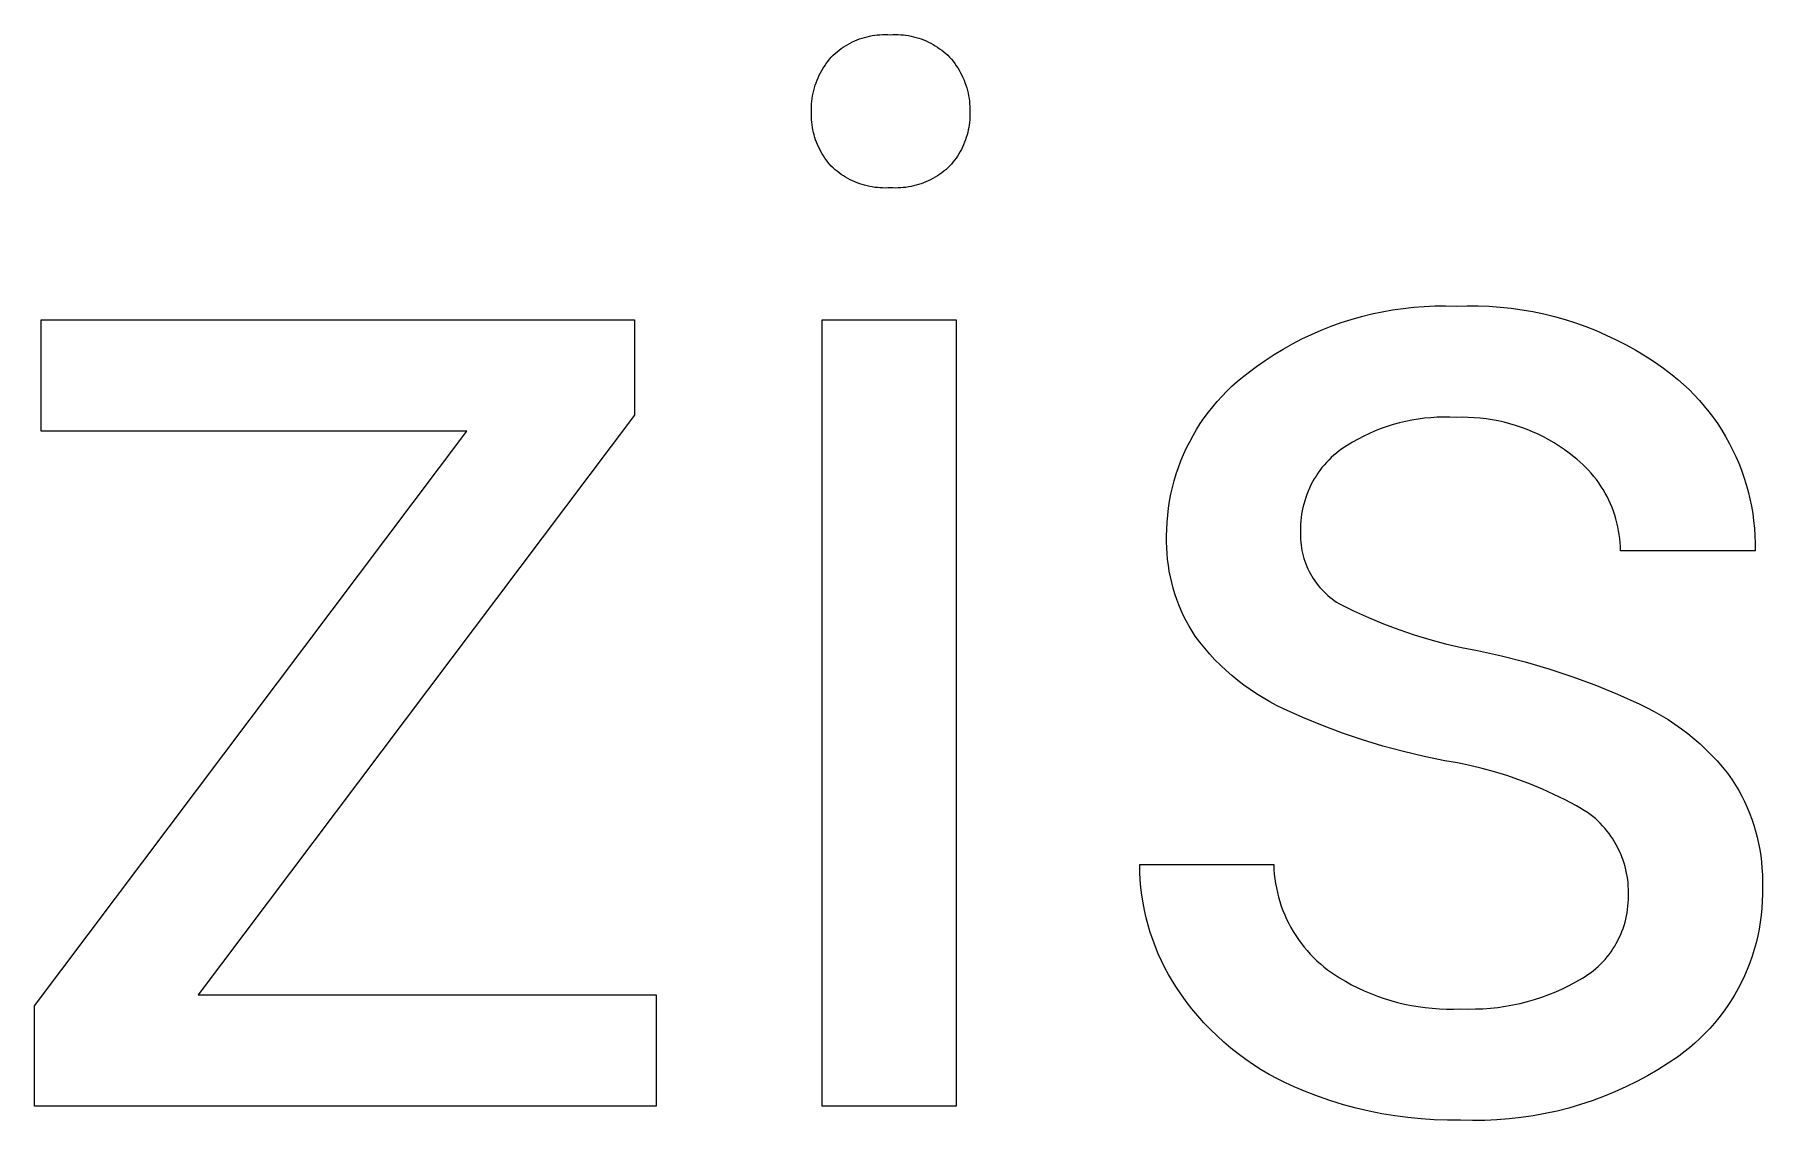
# Model space of a CAD drawing. Header units: millimetres. Extents: x 1434 to 4837, y 1889 to 4267.
# Drawn here: x 3817.35 to 3866.73, y 2036 to 2067.04 of the extents above; entities that cross this region are included whole.
import ezdxf

# ---------------------------------------------------------------- set-up
doc = ezdxf.new("R2010")
doc.units = ezdxf.units.MM
doc.header["$MEASUREMENT"] = 0
doc.layers.add('Domyślny', color=7, linetype='Continuous', true_color=0x000000)

msp = doc.modelspace()

# ---------------------------------------------------------------- linework, layer by layer
at = {"layer": 'Domyślny'}
for p, q in [((3841.143, 2066.978), (3841.216, 2066.995)), ((3841.216, 2066.995), (3841.289, 2067.008)), ((3841.289, 2067.008), (3841.363, 2067.02)), ((3841.363, 2067.02), (3841.436, 2067.029)), ((3841.436, 2067.029), (3841.511, 2067.035)), ((3841.511, 2067.035), (3841.585, 2067.039)), ((3841.585, 2067.039), (3841.659, 2067.04)), ((3841.659, 2067.04), (3841.734, 2067.038)), ((3841.734, 2067.038), (3841.808, 2067.034)), ((3841.808, 2067.034), (3841.883, 2067.038)), ((3841.883, 2067.038), (3841.958, 2067.039)), ((3841.958, 2067.039), (3842.032, 2067.038)), ((3842.032, 2067.038), (3842.107, 2067.034)), ((3842.107, 2067.034), (3842.182, 2067.028)), ((3842.182, 2067.028), (3842.256, 2067.019)), ((3842.256, 2067.019), (3842.33, 2067.008)), ((3842.33, 2067.008), (3842.403, 2066.994)), ((3842.403, 2066.994), (3842.476, 2066.977)), ((3840.175, 2066.446), (3840.23, 2066.497)), ((3840.23, 2066.497), (3840.286, 2066.546)), ((3840.286, 2066.546), (3840.344, 2066.592)), ((3840.344, 2066.592), (3840.404, 2066.637)), ((3840.404, 2066.637), (3840.465, 2066.679)), ((3840.465, 2066.679), (3840.528, 2066.719)), ((3840.528, 2066.719), (3840.592, 2066.758)), ((3840.592, 2066.758), (3840.657, 2066.793)), ((3840.657, 2066.793), (3840.724, 2066.827)), ((3840.724, 2066.827), (3840.791, 2066.858)), ((3840.791, 2066.858), (3840.86, 2066.887)), ((3840.86, 2066.887), (3840.929, 2066.913)), ((3840.929, 2066.913), (3841, 2066.937)), ((3841, 2066.937), (3841.071, 2066.959)), ((3841.071, 2066.959), (3841.143, 2066.978)), ((3842.476, 2066.977), (3842.548, 2066.958)), ((3842.548, 2066.958), (3842.62, 2066.937)), ((3842.62, 2066.937), (3842.691, 2066.913)), ((3842.691, 2066.913), (3842.761, 2066.886)), ((3842.761, 2066.886), (3842.83, 2066.857)), ((3842.83, 2066.857), (3842.898, 2066.826)), ((3842.898, 2066.826), (3842.965, 2066.793)), ((3842.965, 2066.793), (3843.03, 2066.757)), ((3843.03, 2066.757), (3843.095, 2066.719)), ((3843.095, 2066.719), (3843.158, 2066.679)), ((3843.158, 2066.679), (3843.219, 2066.636)), ((3843.219, 2066.636), (3843.279, 2066.592)), ((3843.279, 2066.592), (3843.338, 2066.545)), ((3843.338, 2066.545), (3843.395, 2066.497)), ((3843.395, 2066.497), (3843.45, 2066.446)), ((3839.815, 2065.947), (3839.852, 2066.015)), ((3839.852, 2066.015), (3839.892, 2066.082)), ((3839.892, 2066.082), (3839.933, 2066.148)), ((3839.933, 2066.148), (3839.977, 2066.212)), ((3839.977, 2066.212), (3840.024, 2066.274)), ((3840.024, 2066.274), (3840.072, 2066.335)), ((3840.072, 2066.335), (3840.122, 2066.394)), ((3840.122, 2066.394), (3840.175, 2066.446)), ((3843.45, 2066.446), (3843.503, 2066.394)), ((3843.503, 2066.394), (3843.555, 2066.335)), ((3843.555, 2066.335), (3843.604, 2066.275)), ((3843.604, 2066.275), (3843.65, 2066.213)), ((3843.65, 2066.213), (3843.695, 2066.149)), ((3843.695, 2066.149), (3843.738, 2066.084)), ((3843.738, 2066.084), (3843.778, 2066.017)), ((3843.778, 2066.017), (3843.816, 2065.949)), ((3839.621, 2065.441), (3839.641, 2065.516)), ((3839.641, 2065.516), (3839.664, 2065.59)), ((3839.664, 2065.59), (3839.689, 2065.663)), ((3839.689, 2065.663), (3839.717, 2065.736)), ((3839.717, 2065.736), (3839.747, 2065.807)), ((3839.747, 2065.807), (3839.78, 2065.878)), ((3839.78, 2065.878), (3839.815, 2065.947)), ((3843.816, 2065.949), (3843.851, 2065.88)), ((3843.851, 2065.88), (3843.884, 2065.809)), ((3843.884, 2065.809), (3843.915, 2065.737)), ((3843.915, 2065.737), (3843.943, 2065.665)), ((3843.943, 2065.665), (3843.969, 2065.591)), ((3843.969, 2065.591), (3843.992, 2065.517)), ((3843.992, 2065.517), (3844.012, 2065.442)), ((3839.555, 2064.98), (3839.559, 2065.058)), ((3839.559, 2065.058), (3839.566, 2065.135)), ((3839.566, 2065.135), (3839.576, 2065.212)), ((3839.576, 2065.212), (3839.589, 2065.289)), ((3839.589, 2065.289), (3839.604, 2065.365)), ((3839.604, 2065.365), (3839.621, 2065.441)), ((3844.012, 2065.442), (3844.03, 2065.366)), ((3844.03, 2065.366), (3844.046, 2065.29)), ((3844.046, 2065.29), (3844.058, 2065.213)), ((3844.058, 2065.213), (3844.068, 2065.136)), ((3844.068, 2065.136), (3844.076, 2065.058)), ((3844.076, 2065.058), (3844.08, 2064.98)), ((3839.553, 2064.902), (3839.555, 2064.98)), ((3839.554, 2064.825), (3839.553, 2064.902)), ((3839.553, 2064.751), (3839.554, 2064.825)), ((3839.554, 2064.678), (3839.553, 2064.751)), ((3839.558, 2064.604), (3839.554, 2064.678)), ((3839.564, 2064.531), (3839.558, 2064.604)), ((3839.573, 2064.458), (3839.564, 2064.531)), ((3844.071, 2064.53), (3844.062, 2064.457)), ((3844.077, 2064.604), (3844.071, 2064.53)), ((3844.081, 2064.677), (3844.077, 2064.604)), ((3844.08, 2064.98), (3844.082, 2064.903)), ((3844.082, 2064.903), (3844.081, 2064.825)), ((3844.081, 2064.825), (3844.083, 2064.751)), ((3844.083, 2064.751), (3844.081, 2064.677)), ((3839.584, 2064.386), (3839.573, 2064.458)), ((3839.597, 2064.313), (3839.584, 2064.386)), ((3839.613, 2064.242), (3839.597, 2064.313)), ((3839.631, 2064.17), (3839.613, 2064.242)), ((3839.652, 2064.1), (3839.631, 2064.17)), ((3839.675, 2064.03), (3839.652, 2064.1)), ((3839.701, 2063.961), (3839.675, 2064.03)), ((3843.957, 2064.029), (3843.932, 2063.96)), ((3843.981, 2064.098), (3843.957, 2064.029)), ((3844.002, 2064.169), (3843.981, 2064.098)), ((3844.021, 2064.24), (3844.002, 2064.169)), ((3844.037, 2064.312), (3844.021, 2064.24)), ((3844.051, 2064.385), (3844.037, 2064.312)), ((3844.062, 2064.457), (3844.051, 2064.385)), ((3839.728, 2063.893), (3839.701, 2063.961)), ((3839.758, 2063.826), (3839.728, 2063.893)), ((3839.79, 2063.76), (3839.758, 2063.826)), ((3839.824, 2063.695), (3839.79, 2063.76)), ((3839.861, 2063.631), (3839.824, 2063.695)), ((3839.9, 2063.569), (3839.861, 2063.631)), ((3839.94, 2063.507), (3839.9, 2063.569)), ((3843.73, 2063.567), (3843.688, 2063.506)), ((3843.769, 2063.63), (3843.73, 2063.567)), ((3843.806, 2063.693), (3843.769, 2063.63)), ((3843.841, 2063.758), (3843.806, 2063.693)), ((3843.873, 2063.824), (3843.841, 2063.758)), ((3843.904, 2063.891), (3843.873, 2063.824)), ((3843.932, 2063.96), (3843.904, 2063.891)), ((3839.983, 2063.448), (3839.94, 2063.507)), ((3840.027, 2063.389), (3839.983, 2063.448)), ((3840.074, 2063.332), (3840.027, 2063.389)), ((3840.122, 2063.277), (3840.074, 2063.332)), ((3840.176, 2063.226), (3840.122, 2063.277)), ((3840.232, 2063.177), (3840.176, 2063.226)), ((3840.289, 2063.13), (3840.232, 2063.177)), ((3840.347, 2063.085), (3840.289, 2063.13)), ((3840.407, 2063.041), (3840.347, 2063.085)), ((3840.469, 2063), (3840.407, 2063.041)), ((3843.216, 2063.042), (3843.154, 2063.001)), ((3843.277, 2063.085), (3843.216, 2063.042)), ((3843.336, 2063.13), (3843.277, 2063.085)), ((3843.393, 2063.177), (3843.336, 2063.13)), ((3843.449, 2063.226), (3843.393, 2063.177)), ((3843.503, 2063.277), (3843.449, 2063.226)), ((3843.553, 2063.332), (3843.503, 2063.277)), ((3843.6, 2063.389), (3843.553, 2063.332)), ((3843.645, 2063.447), (3843.6, 2063.389)), ((3843.688, 2063.506), (3843.645, 2063.447)), ((3840.532, 2062.961), (3840.469, 2063)), ((3840.596, 2062.924), (3840.532, 2062.961)), ((3840.661, 2062.89), (3840.596, 2062.924)), ((3840.728, 2062.857), (3840.661, 2062.89)), ((3840.795, 2062.827), (3840.728, 2062.857)), ((3840.864, 2062.799), (3840.795, 2062.827)), ((3840.934, 2062.774), (3840.864, 2062.799)), ((3841.004, 2062.751), (3840.934, 2062.774)), ((3841.075, 2062.73), (3841.004, 2062.751)), ((3841.147, 2062.712), (3841.075, 2062.73)), ((3841.219, 2062.696), (3841.147, 2062.712)), ((3841.292, 2062.682), (3841.219, 2062.696)), ((3841.365, 2062.671), (3841.292, 2062.682)), ((3841.439, 2062.663), (3841.365, 2062.671)), ((3841.512, 2062.657), (3841.439, 2062.663)), ((3841.586, 2062.654), (3841.512, 2062.657)), ((3841.66, 2062.653), (3841.586, 2062.654)), ((3841.734, 2062.655), (3841.66, 2062.653)), ((3841.808, 2062.659), (3841.734, 2062.655)), ((3841.883, 2062.655), (3841.808, 2062.659)), ((3841.957, 2062.653), (3841.883, 2062.655)), ((3842.031, 2062.654), (3841.957, 2062.653)), ((3842.105, 2062.658), (3842.031, 2062.654)), ((3842.18, 2062.664), (3842.105, 2062.658)), ((3842.253, 2062.672), (3842.18, 2062.664)), ((3842.327, 2062.683), (3842.253, 2062.672)), ((3842.4, 2062.696), (3842.327, 2062.683)), ((3842.473, 2062.712), (3842.4, 2062.696)), ((3842.545, 2062.731), (3842.473, 2062.712)), ((3842.616, 2062.751), (3842.545, 2062.731)), ((3842.687, 2062.774), (3842.616, 2062.751)), ((3842.757, 2062.8), (3842.687, 2062.774)), ((3842.826, 2062.828), (3842.757, 2062.8)), ((3842.894, 2062.858), (3842.826, 2062.828)), ((3842.961, 2062.89), (3842.894, 2062.858)), ((3843.026, 2062.925), (3842.961, 2062.89)), ((3843.091, 2062.962), (3843.026, 2062.925)), ((3843.154, 2063.001), (3843.091, 2062.962)), ((3855.567, 2059.053), (3855.864, 2059.116)), ((3855.864, 2059.116), (3856.163, 2059.17)), ((3856.163, 2059.17), (3856.464, 2059.213)), ((3856.464, 2059.213), (3856.765, 2059.246)), ((3856.765, 2059.246), (3857.068, 2059.269)), ((3857.068, 2059.269), (3857.371, 2059.282)), ((3857.371, 2059.282), (3857.675, 2059.285)), ((3857.675, 2059.285), (3857.978, 2059.278)), ((3857.978, 2059.278), (3858.293, 2059.287)), ((3858.293, 2059.287), (3858.609, 2059.285)), ((3858.609, 2059.285), (3858.923, 2059.273)), ((3858.923, 2059.273), (3859.238, 2059.25)), ((3859.238, 2059.25), (3859.551, 2059.217)), ((3859.551, 2059.217), (3859.863, 2059.173)), ((3859.863, 2059.173), (3860.173, 2059.119)), ((3860.173, 2059.119), (3860.482, 2059.054)), ((3817.54, 2055.698), (3817.54, 2058.88)), ((3817.54, 2058.88), (3834.501, 2058.88)), ((3834.501, 2058.88), (3834.501, 2056.155)), ((3839.865, 2036.406), (3839.865, 2058.88)), ((3839.865, 2058.88), (3843.693, 2058.88)), ((3843.693, 2058.88), (3843.693, 2036.406)), ((3854.124, 2058.59), (3854.406, 2058.702)), ((3854.406, 2058.702), (3854.692, 2058.804)), ((3854.692, 2058.804), (3854.981, 2058.897)), ((3854.981, 2058.897), (3855.273, 2058.98)), ((3855.273, 2058.98), (3855.567, 2059.053)), ((3860.482, 2059.054), (3860.788, 2058.979)), ((3860.788, 2058.979), (3861.091, 2058.893)), ((3861.091, 2058.893), (3861.391, 2058.798)), ((3861.391, 2058.798), (3861.688, 2058.692)), ((3861.688, 2058.692), (3861.981, 2058.577)), ((3853.037, 2058.05), (3853.302, 2058.198)), ((3853.302, 2058.198), (3853.571, 2058.338)), ((3853.571, 2058.338), (3853.845, 2058.469)), ((3853.845, 2058.469), (3854.124, 2058.59)), ((3861.981, 2058.577), (3862.27, 2058.451)), ((3862.27, 2058.451), (3862.555, 2058.316)), ((3862.555, 2058.316), (3862.835, 2058.172)), ((3862.835, 2058.172), (3863.11, 2058.018)), ((3852.275, 2057.552), (3852.523, 2057.727)), ((3852.523, 2057.727), (3852.777, 2057.893)), ((3852.777, 2057.893), (3853.037, 2058.05)), ((3863.11, 2058.018), (3863.379, 2057.855)), ((3863.379, 2057.855), (3863.643, 2057.683)), ((3863.643, 2057.683), (3863.901, 2057.502)), ((3851.572, 2056.985), (3851.721, 2057.118)), ((3851.721, 2057.118), (3851.874, 2057.247)), ((3851.874, 2057.247), (3852.032, 2057.37)), ((3852.032, 2057.37), (3852.275, 2057.552)), ((3863.901, 2057.502), (3864.153, 2057.312)), ((3864.153, 2057.312), (3864.318, 2057.177)), ((3864.318, 2057.177), (3864.478, 2057.036)), ((3851.153, 2056.555), (3851.288, 2056.703)), ((3851.288, 2056.703), (3851.427, 2056.846)), ((3851.427, 2056.846), (3851.572, 2056.985)), ((3864.478, 2057.036), (3864.634, 2056.89)), ((3864.634, 2056.89), (3864.784, 2056.739)), ((3864.784, 2056.739), (3864.929, 2056.582)), ((3834.501, 2056.155), (3822.027, 2039.588)), ((3850.781, 2056.084), (3850.899, 2056.245)), ((3850.899, 2056.245), (3851.024, 2056.402)), ((3851.024, 2056.402), (3851.153, 2056.555)), ((3864.929, 2056.582), (3865.069, 2056.421)), ((3865.069, 2056.421), (3865.203, 2056.255)), ((3865.203, 2056.255), (3865.331, 2056.085)), ((3817.353, 2039.271), (3829.703, 2055.698)), ((3829.703, 2055.698), (3817.54, 2055.698)), ((3850.459, 2055.577), (3850.561, 2055.75)), ((3850.561, 2055.75), (3850.668, 2055.919)), ((3850.668, 2055.919), (3850.781, 2056.084)), ((3855.502, 2055.638), (3855.338, 2055.561)), ((3855.669, 2055.71), (3855.502, 2055.638)), ((3855.838, 2055.776), (3855.669, 2055.71)), ((3856.01, 2055.836), (3855.838, 2055.776)), ((3856.183, 2055.89), (3856.01, 2055.836)), ((3856.358, 2055.939), (3856.183, 2055.89)), ((3856.535, 2055.981), (3856.358, 2055.939)), ((3856.713, 2056.017), (3856.535, 2055.981)), ((3856.892, 2056.047), (3856.713, 2056.017)), ((3857.072, 2056.07), (3856.892, 2056.047)), ((3857.253, 2056.088), (3857.072, 2056.07)), ((3857.434, 2056.099), (3857.253, 2056.088)), ((3857.615, 2056.104), (3857.434, 2056.099)), ((3857.797, 2056.103), (3857.615, 2056.104)), ((3857.978, 2056.096), (3857.797, 2056.103)), ((3858.151, 2056.099), (3857.978, 2056.096)), ((3858.323, 2056.096), (3858.151, 2056.099)), ((3858.496, 2056.088), (3858.323, 2056.096)), ((3858.668, 2056.073), (3858.496, 2056.088)), ((3858.839, 2056.053), (3858.668, 2056.073)), ((3859.009, 2056.027), (3858.839, 2056.053)), ((3859.179, 2055.995), (3859.009, 2056.027)), ((3859.347, 2055.957), (3859.179, 2055.995)), ((3859.514, 2055.914), (3859.347, 2055.957)), ((3859.679, 2055.865), (3859.514, 2055.914)), ((3859.843, 2055.81), (3859.679, 2055.865)), ((3860.004, 2055.75), (3859.843, 2055.81)), ((3860.164, 2055.684), (3860.004, 2055.75)), ((3860.321, 2055.612), (3860.164, 2055.684)), ((3865.331, 2056.085), (3865.453, 2055.91)), ((3865.453, 2055.91), (3865.57, 2055.732)), ((3865.57, 2055.732), (3865.68, 2055.549)), ((3850.191, 2055.04), (3850.274, 2055.222)), ((3850.274, 2055.222), (3850.364, 2055.401)), ((3850.364, 2055.401), (3850.459, 2055.577)), ((3854.711, 2055.196), (3854.632, 2055.138)), ((3854.863, 2055.295), (3854.711, 2055.196)), ((3855.018, 2055.389), (3854.863, 2055.295)), ((3855.177, 2055.478), (3855.018, 2055.389)), ((3855.338, 2055.561), (3855.177, 2055.478)), ((3860.475, 2055.536), (3860.321, 2055.612)), ((3860.627, 2055.454), (3860.475, 2055.536)), ((3860.776, 2055.367), (3860.627, 2055.454)), ((3860.922, 2055.275), (3860.776, 2055.367)), ((3861.065, 2055.178), (3860.922, 2055.275)), ((3861.204, 2055.076), (3861.065, 2055.178)), ((3865.68, 2055.549), (3865.784, 2055.363)), ((3865.784, 2055.363), (3865.881, 2055.173)), ((3865.881, 2055.173), (3865.972, 2054.98)), ((3849.98, 2054.478), (3850.044, 2054.668)), ((3850.044, 2054.668), (3850.115, 2054.855)), ((3850.115, 2054.855), (3850.191, 2055.04)), ((3854.145, 2054.659), (3854.086, 2054.581)), ((3854.208, 2054.734), (3854.145, 2054.659)), ((3854.272, 2054.807), (3854.208, 2054.734)), ((3854.34, 2054.878), (3854.272, 2054.807)), ((3854.409, 2054.947), (3854.34, 2054.878)), ((3854.482, 2055.013), (3854.409, 2054.947)), ((3854.556, 2055.077), (3854.482, 2055.013)), ((3854.632, 2055.138), (3854.556, 2055.077)), ((3861.339, 2054.969), (3861.204, 2055.076)), ((3861.429, 2054.898), (3861.339, 2054.969)), ((3861.517, 2054.823), (3861.429, 2054.898)), ((3861.602, 2054.746), (3861.517, 2054.823)), ((3861.684, 2054.666), (3861.602, 2054.746)), ((3861.764, 2054.583), (3861.684, 2054.666)), ((3865.972, 2054.98), (3866.056, 2054.784)), ((3866.056, 2054.784), (3866.134, 2054.585)), ((3849.872, 2054.093), (3849.923, 2054.287)), ((3849.923, 2054.287), (3849.98, 2054.478)), ((3853.83, 2054.165), (3853.788, 2054.077)), ((3853.875, 2054.252), (3853.83, 2054.165)), ((3853.924, 2054.337), (3853.875, 2054.252)), ((3853.975, 2054.42), (3853.924, 2054.337)), ((3854.029, 2054.501), (3853.975, 2054.42)), ((3854.086, 2054.581), (3854.029, 2054.501)), ((3861.841, 2054.497), (3861.764, 2054.583)), ((3861.914, 2054.409), (3861.841, 2054.497)), ((3861.985, 2054.319), (3861.914, 2054.409)), ((3862.053, 2054.226), (3861.985, 2054.319)), ((3862.117, 2054.131), (3862.053, 2054.226)), ((3866.134, 2054.585), (3866.204, 2054.384)), ((3866.204, 2054.384), (3866.268, 2054.181)), ((3866.268, 2054.181), (3866.325, 2053.975)), ((3849.76, 2053.503), (3849.791, 2053.701)), ((3849.791, 2053.701), (3849.828, 2053.898)), ((3849.828, 2053.898), (3849.872, 2054.093)), ((3853.65, 2053.711), (3853.623, 2053.617)), ((3853.679, 2053.804), (3853.65, 2053.711)), ((3853.712, 2053.896), (3853.679, 2053.804)), ((3853.748, 2053.987), (3853.712, 2053.896)), ((3853.788, 2054.077), (3853.748, 2053.987)), ((3862.179, 2054.033), (3862.117, 2054.131)), ((3862.237, 2053.934), (3862.179, 2054.033)), ((3862.291, 2053.833), (3862.237, 2053.934)), ((3862.343, 2053.73), (3862.291, 2053.833)), ((3862.39, 2053.626), (3862.343, 2053.73)), ((3866.325, 2053.975), (3866.374, 2053.768)), ((3866.374, 2053.768), (3866.417, 2053.559)), ((3849.719, 2053.105), (3849.736, 2053.305)), ((3849.736, 2053.305), (3849.76, 2053.503)), ((3853.551, 2053.232), (3853.541, 2053.135)), ((3853.564, 2053.329), (3853.551, 2053.232)), ((3853.58, 2053.426), (3853.564, 2053.329)), ((3853.6, 2053.522), (3853.58, 2053.426)), ((3853.623, 2053.617), (3853.6, 2053.522)), ((3862.434, 2053.52), (3862.39, 2053.626)), ((3862.475, 2053.412), (3862.434, 2053.52)), ((3862.512, 2053.303), (3862.475, 2053.412)), ((3862.545, 2053.193), (3862.512, 2053.303)), ((3862.574, 2053.082), (3862.545, 2053.193)), ((3866.417, 2053.559), (3866.453, 2053.349)), ((3866.453, 2053.349), (3866.481, 2053.137)), ((3849.705, 2052.537), (3849.706, 2052.705)), ((3849.706, 2052.705), (3849.709, 2052.905)), ((3849.709, 2052.905), (3849.719, 2053.105)), ((3853.532, 2052.842), (3853.529, 2052.763)), ((3853.529, 2052.763), (3853.529, 2052.684)), ((3853.529, 2052.684), (3853.532, 2052.604)), ((3853.534, 2053.038), (3853.531, 2052.94)), ((3853.531, 2052.94), (3853.532, 2052.842)), ((3853.541, 2053.135), (3853.534, 2053.038)), ((3862.6, 2052.97), (3862.574, 2053.082)), ((3862.622, 2052.857), (3862.6, 2052.97)), ((3862.64, 2052.744), (3862.622, 2052.857)), ((3862.654, 2052.63), (3862.64, 2052.744)), ((3866.481, 2053.137), (3866.502, 2052.925)), ((3866.502, 2052.925), (3866.515, 2052.712)), ((3866.515, 2052.712), (3866.522, 2052.499)), ((3849.709, 2052.369), (3849.705, 2052.537)), ((3849.719, 2052.202), (3849.709, 2052.369)), ((3849.734, 2052.035), (3849.719, 2052.202)), ((3853.532, 2052.604), (3853.538, 2052.525)), ((3853.538, 2052.525), (3853.547, 2052.447)), ((3853.547, 2052.447), (3853.558, 2052.368)), ((3853.558, 2052.368), (3853.572, 2052.29)), ((3853.572, 2052.29), (3853.588, 2052.213)), ((3853.588, 2052.213), (3853.608, 2052.136)), ((3862.665, 2052.515), (3862.654, 2052.63)), ((3862.671, 2052.401), (3862.665, 2052.515)), ((3862.674, 2052.286), (3862.671, 2052.401)), ((3866.521, 2052.286), (3862.674, 2052.286)), ((3866.522, 2052.499), (3866.521, 2052.286)), ((3849.755, 2051.868), (3849.734, 2052.035)), ((3849.782, 2051.702), (3849.755, 2051.868)), ((3849.814, 2051.538), (3849.782, 2051.702)), ((3853.608, 2052.136), (3853.63, 2052.06)), ((3853.63, 2052.06), (3853.654, 2051.985)), ((3853.654, 2051.985), (3853.681, 2051.91)), ((3853.681, 2051.91), (3853.711, 2051.837)), ((3853.711, 2051.837), (3853.743, 2051.764)), ((3853.743, 2051.764), (3853.778, 2051.693)), ((3853.778, 2051.693), (3853.815, 2051.623)), ((3849.852, 2051.374), (3849.814, 2051.538)), ((3849.895, 2051.212), (3849.852, 2051.374)), ((3849.944, 2051.051), (3849.895, 2051.212)), ((3853.815, 2051.623), (3853.855, 2051.555)), ((3853.855, 2051.555), (3853.896, 2051.487)), ((3853.896, 2051.487), (3853.941, 2051.422)), ((3853.941, 2051.422), (3853.987, 2051.357)), ((3853.987, 2051.357), (3854.036, 2051.295)), ((3854.036, 2051.295), (3854.086, 2051.234)), ((3854.086, 2051.234), (3854.139, 2051.175)), ((3849.998, 2050.892), (3849.944, 2051.051)), ((3850.057, 2050.735), (3849.998, 2050.892)), ((3850.122, 2050.58), (3850.057, 2050.735)), ((3854.139, 2051.175), (3854.194, 2051.118)), ((3854.194, 2051.118), (3854.251, 2051.063)), ((3854.251, 2051.063), (3854.31, 2051.009)), ((3854.31, 2051.009), (3854.37, 2050.958)), ((3854.37, 2050.958), (3854.432, 2050.909)), ((3854.432, 2050.909), (3854.496, 2050.862)), ((3854.496, 2050.862), (3854.562, 2050.818)), ((3854.562, 2050.818), (3854.629, 2050.775)), ((3854.629, 2050.775), (3855.046, 2050.567)), ((3850.192, 2050.428), (3850.122, 2050.58)), ((3850.267, 2050.277), (3850.192, 2050.428)), ((3850.347, 2050.13), (3850.267, 2050.277)), ((3855.046, 2050.567), (3855.47, 2050.374)), ((3855.47, 2050.374), (3855.901, 2050.195)), ((3850.432, 2049.985), (3850.347, 2050.13)), ((3850.522, 2049.843), (3850.432, 2049.985)), ((3850.655, 2049.668), (3850.522, 2049.843)), ((3855.901, 2050.195), (3856.337, 2050.03)), ((3856.337, 2050.03), (3856.779, 2049.88)), ((3856.779, 2049.88), (3857.226, 2049.746)), ((3857.226, 2049.746), (3857.676, 2049.627)), ((3850.793, 2049.497), (3850.655, 2049.668)), ((3850.938, 2049.331), (3850.793, 2049.497)), ((3851.087, 2049.169), (3850.938, 2049.331)), ((3857.676, 2049.627), (3858.131, 2049.523)), ((3858.131, 2049.523), (3858.589, 2049.434)), ((3858.589, 2049.434), (3859.273, 2049.283)), ((3859.273, 2049.283), (3859.951, 2049.108)), ((3851.242, 2049.013), (3851.087, 2049.169)), ((3851.403, 2048.862), (3851.242, 2049.013)), ((3851.568, 2048.717), (3851.403, 2048.862)), ((3859.951, 2049.108), (3860.623, 2048.911)), ((3860.623, 2048.911), (3861.288, 2048.69)), ((3851.738, 2048.577), (3851.568, 2048.717)), ((3851.913, 2048.443), (3851.738, 2048.577)), ((3852.092, 2048.315), (3851.913, 2048.443)), ((3852.275, 2048.193), (3852.092, 2048.315)), ((3861.288, 2048.69), (3861.945, 2048.447)), ((3861.945, 2048.447), (3862.593, 2048.182)), ((3852.462, 2048.078), (3852.275, 2048.193)), ((3852.653, 2047.968), (3852.462, 2048.078)), ((3852.847, 2047.865), (3852.653, 2047.968)), ((3853.045, 2047.769), (3852.847, 2047.865)), ((3853.599, 2047.519), (3853.045, 2047.769)), ((3862.593, 2048.182), (3863.232, 2047.895)), ((3863.232, 2047.895), (3863.439, 2047.795)), ((3863.439, 2047.795), (3863.642, 2047.689)), ((3854.161, 2047.287), (3853.599, 2047.519)), ((3854.729, 2047.073), (3854.161, 2047.287)), ((3863.642, 2047.689), (3863.842, 2047.576)), ((3863.842, 2047.576), (3864.038, 2047.456)), ((3864.038, 2047.456), (3864.229, 2047.329)), ((3864.229, 2047.329), (3864.416, 2047.196)), ((3855.304, 2046.877), (3854.729, 2047.073)), ((3855.885, 2046.7), (3855.304, 2046.877)), ((3864.416, 2047.196), (3864.599, 2047.057)), ((3864.599, 2047.057), (3864.777, 2046.912)), ((3864.777, 2046.912), (3864.949, 2046.761)), ((3864.949, 2046.761), (3865.117, 2046.604)), ((3856.472, 2046.541), (3855.885, 2046.7)), ((3857.063, 2046.4), (3856.472, 2046.541)), ((3857.658, 2046.279), (3857.063, 2046.4)), ((3858.016, 2046.217), (3857.658, 2046.279)), ((3865.117, 2046.604), (3865.279, 2046.442)), ((3865.279, 2046.442), (3865.436, 2046.274)), ((3865.436, 2046.274), (3865.586, 2046.101)), ((3858.372, 2046.144), (3858.016, 2046.217)), ((3858.726, 2046.06), (3858.372, 2046.144)), ((3859.076, 2045.965), (3858.726, 2046.06)), ((3859.423, 2045.858), (3859.076, 2045.965)), ((3859.767, 2045.74), (3859.423, 2045.858)), ((3865.586, 2046.101), (3865.731, 2045.922)), ((3865.731, 2045.922), (3865.87, 2045.74)), ((3860.106, 2045.611), (3859.767, 2045.74)), ((3860.442, 2045.471), (3860.106, 2045.611)), ((3860.772, 2045.32), (3860.442, 2045.471)), ((3861.098, 2045.159), (3860.772, 2045.32)), ((3865.87, 2045.74), (3865.966, 2045.587)), ((3865.966, 2045.587), (3866.056, 2045.432)), ((3866.056, 2045.432), (3866.141, 2045.273)), ((3866.141, 2045.273), (3866.221, 2045.112)), ((3861.418, 2044.988), (3861.098, 2045.159)), ((3861.732, 2044.806), (3861.418, 2044.988)), ((3861.809, 2044.749), (3861.732, 2044.806)), ((3866.221, 2045.112), (3866.295, 2044.948)), ((3866.295, 2044.948), (3866.364, 2044.781)), ((3866.364, 2044.781), (3866.427, 2044.613)), ((3861.885, 2044.689), (3861.809, 2044.749)), ((3861.958, 2044.626), (3861.885, 2044.689)), ((3862.028, 2044.562), (3861.958, 2044.626)), ((3862.097, 2044.494), (3862.028, 2044.562)), ((3862.163, 2044.425), (3862.097, 2044.494)), ((3862.227, 2044.353), (3862.163, 2044.425)), ((3862.288, 2044.279), (3862.227, 2044.353)), ((3862.347, 2044.203), (3862.288, 2044.279)), ((3866.427, 2044.613), (3866.484, 2044.442)), ((3866.484, 2044.442), (3866.535, 2044.27)), ((3862.403, 2044.125), (3862.347, 2044.203)), ((3862.456, 2044.045), (3862.403, 2044.125)), ((3862.507, 2043.964), (3862.456, 2044.045)), ((3862.555, 2043.881), (3862.507, 2043.964)), ((3862.6, 2043.796), (3862.555, 2043.881)), ((3862.642, 2043.709), (3862.6, 2043.796)), ((3866.535, 2044.27), (3866.581, 2044.095)), ((3866.581, 2044.095), (3866.62, 2043.92)), ((3866.62, 2043.92), (3866.654, 2043.743)), ((3848.942, 2043.092), (3848.939, 2043.311)), ((3848.939, 2043.311), (3852.767, 2043.311)), ((3852.767, 2043.311), (3852.773, 2043.177)), ((3862.681, 2043.622), (3862.642, 2043.709)), ((3862.717, 2043.533), (3862.681, 2043.622)), ((3862.75, 2043.443), (3862.717, 2043.533)), ((3862.779, 2043.351), (3862.75, 2043.443)), ((3862.806, 2043.259), (3862.779, 2043.351)), ((3866.654, 2043.743), (3866.682, 2043.565)), ((3866.682, 2043.565), (3866.703, 2043.387)), ((3866.703, 2043.387), (3866.719, 2043.207)), ((3848.953, 2042.874), (3848.942, 2043.092)), ((3848.972, 2042.656), (3848.953, 2042.874)), ((3852.773, 2043.177), (3852.783, 2043.043)), ((3852.783, 2043.043), (3852.797, 2042.909)), ((3852.797, 2042.909), (3852.817, 2042.776)), ((3862.83, 2043.166), (3862.806, 2043.259)), ((3862.85, 2043.072), (3862.83, 2043.166)), ((3862.867, 2042.978), (3862.85, 2043.072)), ((3862.881, 2042.883), (3862.867, 2042.978)), ((3862.891, 2042.787), (3862.881, 2042.883)), ((3866.719, 2043.207), (3866.729, 2043.028)), ((3866.729, 2043.028), (3866.732, 2042.848)), ((3866.732, 2042.848), (3866.729, 2042.668)), ((3848.998, 2042.439), (3848.972, 2042.656)), ((3849.031, 2042.223), (3848.998, 2042.439)), ((3852.817, 2042.776), (3852.841, 2042.644)), ((3852.841, 2042.644), (3852.869, 2042.512)), ((3852.869, 2042.512), (3852.902, 2042.382)), ((3852.902, 2042.382), (3852.94, 2042.253)), ((3862.899, 2042.692), (3862.891, 2042.787)), ((3862.896, 2042.217), (3862.9, 2042.31)), ((3862.903, 2042.596), (3862.899, 2042.692)), ((3862.9, 2042.31), (3862.901, 2042.404)), ((3862.901, 2042.404), (3862.903, 2042.5)), ((3862.903, 2042.5), (3862.903, 2042.596)), ((3866.731, 2042.467), (3866.726, 2042.266)), ((3866.729, 2042.668), (3866.731, 2042.467)), ((3849.072, 2042.008), (3849.031, 2042.223)), ((3849.12, 2041.795), (3849.072, 2042.008)), ((3852.94, 2042.253), (3852.982, 2042.125)), ((3852.982, 2042.125), (3853.028, 2041.999)), ((3853.028, 2041.999), (3853.079, 2041.874)), ((3853.079, 2041.874), (3853.134, 2041.752)), ((3862.828, 2041.755), (3862.848, 2041.846)), ((3862.848, 2041.846), (3862.865, 2041.938)), ((3862.865, 2041.938), (3862.879, 2042.03)), ((3862.879, 2042.03), (3862.889, 2042.123)), ((3862.889, 2042.123), (3862.896, 2042.217)), ((3866.695, 2041.866), (3866.668, 2041.667)), ((3866.714, 2042.066), (3866.695, 2041.866)), ((3866.726, 2042.266), (3866.714, 2042.066)), ((3849.175, 2041.583), (3849.12, 2041.795)), ((3849.238, 2041.374), (3849.175, 2041.583)), ((3849.307, 2041.167), (3849.238, 2041.374)), ((3853.134, 2041.752), (3853.193, 2041.631)), ((3853.193, 2041.631), (3853.256, 2041.512)), ((3853.256, 2041.512), (3853.324, 2041.396)), ((3853.324, 2041.396), (3853.395, 2041.282)), ((3862.681, 2041.311), (3862.716, 2041.398)), ((3862.716, 2041.398), (3862.749, 2041.485)), ((3862.749, 2041.485), (3862.778, 2041.574)), ((3862.778, 2041.574), (3862.805, 2041.664)), ((3862.805, 2041.664), (3862.828, 2041.755)), ((3866.636, 2041.469), (3866.596, 2041.272)), ((3866.668, 2041.667), (3866.636, 2041.469)), ((3849.384, 2040.962), (3849.307, 2041.167)), ((3849.467, 2040.76), (3849.384, 2040.962)), ((3853.395, 2041.282), (3853.47, 2041.171)), ((3853.47, 2041.171), (3853.55, 2041.062)), ((3853.55, 2041.062), (3853.632, 2040.956)), ((3853.632, 2040.956), (3853.719, 2040.853)), ((3853.719, 2040.853), (3853.809, 2040.753)), ((3862.351, 2040.747), (3862.406, 2040.823)), ((3862.406, 2040.823), (3862.459, 2040.9)), ((3862.459, 2040.9), (3862.509, 2040.979)), ((3862.509, 2040.979), (3862.556, 2041.06)), ((3862.556, 2041.06), (3862.601, 2041.142)), ((3862.601, 2041.142), (3862.642, 2041.226)), ((3862.642, 2041.226), (3862.681, 2041.311)), ((3866.496, 2040.884), (3866.436, 2040.692)), ((3866.549, 2041.077), (3866.496, 2040.884)), ((3866.596, 2041.272), (3866.549, 2041.077)), ((3849.558, 2040.561), (3849.467, 2040.76)), ((3849.655, 2040.365), (3849.558, 2040.561)), ((3849.759, 2040.172), (3849.655, 2040.365)), ((3853.809, 2040.753), (3853.902, 2040.656)), ((3853.902, 2040.656), (3853.999, 2040.563)), ((3853.999, 2040.563), (3854.098, 2040.473)), ((3854.098, 2040.473), (3854.201, 2040.386)), ((3854.201, 2040.386), (3854.307, 2040.303)), ((3861.895, 2040.28), (3861.967, 2040.34)), ((3861.967, 2040.34), (3862.037, 2040.402)), ((3862.037, 2040.402), (3862.104, 2040.467)), ((3862.104, 2040.467), (3862.17, 2040.534)), ((3862.17, 2040.534), (3862.233, 2040.603)), ((3862.233, 2040.603), (3862.293, 2040.674)), ((3862.293, 2040.674), (3862.351, 2040.747)), ((3866.369, 2040.503), (3866.296, 2040.316)), ((3866.436, 2040.692), (3866.369, 2040.503)), ((3849.869, 2039.983), (3849.759, 2040.172)), ((3849.986, 2039.799), (3849.869, 2039.983)), ((3854.307, 2040.303), (3854.473, 2040.189)), ((3854.473, 2040.189), (3854.643, 2040.08)), ((3854.643, 2040.08), (3854.816, 2039.977)), ((3854.816, 2039.977), (3854.993, 2039.88)), ((3854.993, 2039.88), (3855.172, 2039.789)), ((3861.02, 2039.765), (3861.213, 2039.859)), ((3861.213, 2039.859), (3861.402, 2039.959)), ((3861.402, 2039.959), (3861.588, 2040.067)), ((3861.588, 2040.067), (3861.667, 2040.116)), ((3861.667, 2040.116), (3861.745, 2040.168)), ((3861.745, 2040.168), (3861.821, 2040.223)), ((3861.821, 2040.223), (3861.895, 2040.28)), ((3866.13, 2039.951), (3866.037, 2039.772)), ((3866.216, 2040.132), (3866.13, 2039.951)), ((3866.296, 2040.316), (3866.216, 2040.132)), ((3822.027, 2039.588), (3835.119, 2039.588)), ((3835.119, 2039.588), (3835.119, 2036.406)), ((3850.109, 2039.618), (3849.986, 2039.799)), ((3850.264, 2039.403), (3850.109, 2039.618)), ((3850.427, 2039.194), (3850.264, 2039.403)), ((3855.172, 2039.789), (3855.355, 2039.704)), ((3855.355, 2039.704), (3855.54, 2039.626)), ((3855.54, 2039.626), (3855.728, 2039.553)), ((3855.728, 2039.553), (3855.919, 2039.487)), ((3855.919, 2039.487), (3856.111, 2039.427)), ((3856.111, 2039.427), (3856.305, 2039.373)), ((3856.305, 2039.373), (3856.501, 2039.326)), ((3859.596, 2039.3), (3859.806, 2039.345)), ((3859.806, 2039.345), (3860.014, 2039.397)), ((3860.014, 2039.397), (3860.22, 2039.456)), ((3860.22, 2039.456), (3860.424, 2039.523)), ((3860.424, 2039.523), (3860.626, 2039.597)), ((3860.626, 2039.597), (3860.824, 2039.677)), ((3860.824, 2039.677), (3861.02, 2039.765)), ((3865.834, 2039.426), (3865.724, 2039.258)), ((3865.939, 2039.597), (3865.834, 2039.426)), ((3866.037, 2039.772), (3865.939, 2039.597)), ((3817.353, 2036.406), (3817.353, 2039.271)), ((3850.597, 2038.99), (3850.427, 2039.194)), ((3850.773, 2038.792), (3850.597, 2038.99)), ((3856.501, 2039.326), (3856.699, 2039.286)), ((3856.699, 2039.286), (3856.897, 2039.252)), ((3856.897, 2039.252), (3857.097, 2039.225)), ((3857.097, 2039.225), (3857.297, 2039.205)), ((3857.297, 2039.205), (3857.499, 2039.191)), ((3857.499, 2039.191), (3857.7, 2039.184)), ((3857.7, 2039.184), (3857.901, 2039.184)), ((3857.901, 2039.184), (3858.103, 2039.19)), ((3858.103, 2039.19), (3858.317, 2039.184)), ((3858.317, 2039.184), (3858.532, 2039.185)), ((3858.532, 2039.185), (3858.746, 2039.193)), ((3858.746, 2039.193), (3858.96, 2039.208)), ((3858.96, 2039.208), (3859.173, 2039.231)), ((3859.173, 2039.231), (3859.385, 2039.262)), ((3859.385, 2039.262), (3859.596, 2039.3)), ((3865.486, 2038.935), (3865.359, 2038.78)), ((3865.608, 2039.095), (3865.486, 2038.935)), ((3865.724, 2039.258), (3865.608, 2039.095)), ((3850.956, 2038.601), (3850.773, 2038.792)), ((3851.146, 2038.415), (3850.956, 2038.601)), ((3851.342, 2038.237), (3851.146, 2038.415)), ((3865.089, 2038.483), (3864.946, 2038.342)), ((3865.226, 2038.629), (3865.089, 2038.483)), ((3865.359, 2038.78), (3865.226, 2038.629)), ((3851.544, 2038.065), (3851.342, 2038.237)), ((3851.752, 2037.9), (3851.544, 2038.065)), ((3851.965, 2037.743), (3851.752, 2037.9)), ((3864.49, 2037.949), (3864.329, 2037.829)), ((3864.646, 2038.075), (3864.49, 2037.949)), ((3864.798, 2038.206), (3864.646, 2038.075)), ((3864.946, 2038.342), (3864.798, 2038.206)), ((3852.184, 2037.593), (3851.965, 2037.743)), ((3852.408, 2037.45), (3852.184, 2037.593)), ((3852.636, 2037.316), (3852.408, 2037.45)), ((3863.747, 2037.449), (3863.447, 2037.274)), ((3864.041, 2037.634), (3863.747, 2037.449)), ((3864.329, 2037.829), (3864.041, 2037.634)), ((3852.869, 2037.189), (3852.636, 2037.316)), ((3853.106, 2037.07), (3852.869, 2037.189)), ((3853.347, 2036.959), (3853.106, 2037.07)), ((3853.693, 2036.814), (3853.347, 2036.959)), ((3862.828, 2036.956), (3862.511, 2036.813)), ((3863.14, 2037.109), (3862.828, 2036.956)), ((3863.447, 2037.274), (3863.14, 2037.109)), ((3835.119, 2036.406), (3817.353, 2036.406)), ((3843.693, 2036.406), (3839.865, 2036.406)), ((3854.045, 2036.68), (3853.693, 2036.814)), ((3854.4, 2036.558), (3854.045, 2036.68)), ((3854.76, 2036.447), (3854.4, 2036.558)), ((3855.123, 2036.349), (3854.76, 2036.447)), ((3861.534, 2036.452), (3861.2, 2036.354)), ((3861.864, 2036.561), (3861.534, 2036.452)), ((3862.19, 2036.681), (3861.864, 2036.561)), ((3862.511, 2036.813), (3862.19, 2036.681)), ((3855.489, 2036.263), (3855.123, 2036.349)), ((3855.858, 2036.19), (3855.489, 2036.263)), ((3856.229, 2036.128), (3855.858, 2036.19)), ((3856.601, 2036.079), (3856.229, 2036.128)), ((3856.976, 2036.043), (3856.601, 2036.079)), ((3857.351, 2036.019), (3856.976, 2036.043)), ((3857.727, 2036.007), (3857.351, 2036.019)), ((3858.103, 2036.008), (3857.727, 2036.007)), ((3858.45, 2035.999), (3858.103, 2036.008)), ((3858.798, 2036.001), (3858.45, 2035.999)), ((3859.145, 2036.016), (3858.798, 2036.001)), ((3859.492, 2036.042), (3859.145, 2036.016)), ((3859.837, 2036.081), (3859.492, 2036.042)), ((3860.181, 2036.131), (3859.837, 2036.081)), ((3860.523, 2036.194), (3860.181, 2036.131)), ((3860.863, 2036.268), (3860.523, 2036.194)), ((3861.2, 2036.354), (3860.863, 2036.268))]:
    msp.add_line(p, q, dxfattribs=at)

doc.saveas('drawing.dxf')
